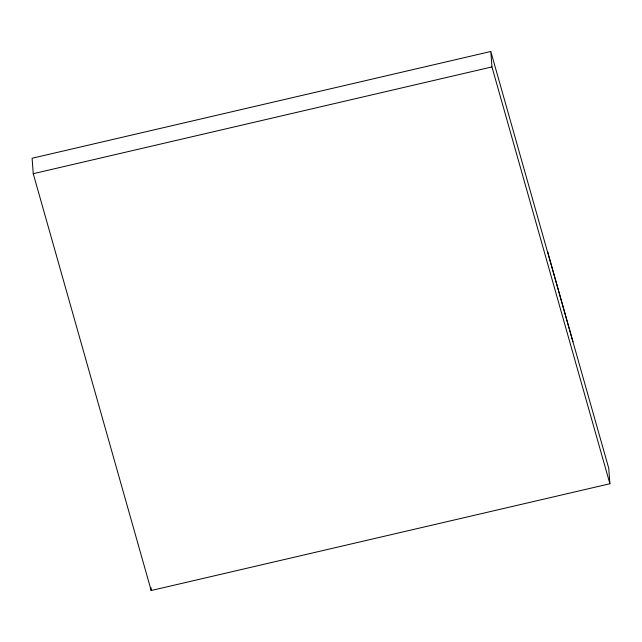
<?xml version="1.0" encoding="UTF-8"?>
<svg xmlns="http://www.w3.org/2000/svg" width="642" height="642" viewBox="0 0 642 642"><rect width="100%" height="100%" fill="white"/><g stroke="black" fill="none" stroke-linecap="round" stroke-linejoin="round"><path stroke-width="0.96" d="M490.801 51.48L32.1 158.253L33.248 173.701L151.199 590.52L609.9 483.747L608.752 468.299L490.801 51.48L491.949 66.92L609.9 483.747M33.248 173.701L491.949 66.92M572.945 341.769L547.602 251.592L547.666 252.442M150.982 587.631L151.199 590.52"/></g></svg>
